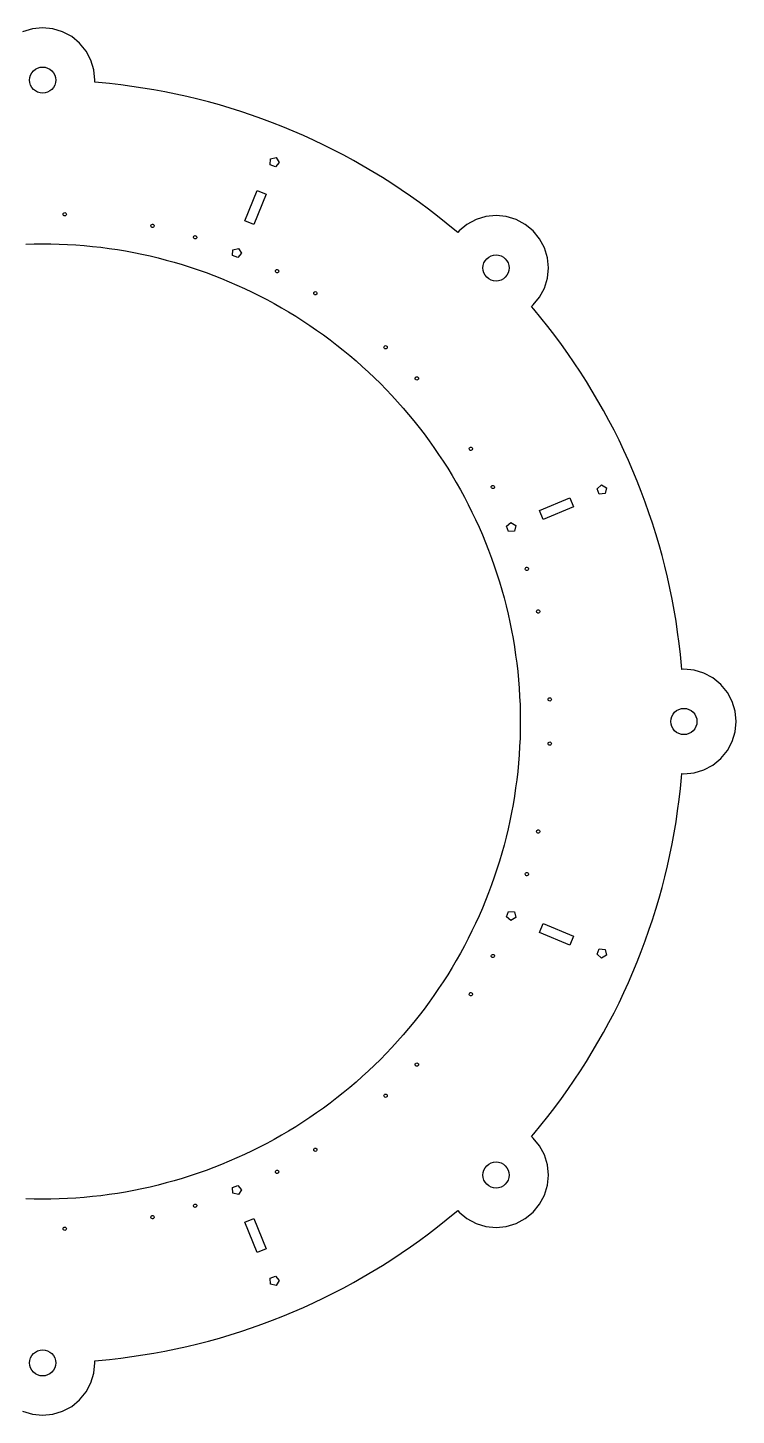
# Model space of a CAD drawing. Header units: metres. Extents: x -212 to 212, y -212 to 212.
# Drawn here: x -4.5 to 212, y -212 to 212 of the extents above; entities that cross this region are included whole.
import ezdxf

# ---------------------------------------------------------------- set-up
doc = ezdxf.new("R2010")
doc.units = ezdxf.units.M

msp = doc.modelspace()

# ---------------------------------------------------------------- linework, layer by layer
for p, q in [((0, 212), (-3.12144, 211.693)), ((3.12144, 211.693), (0, 212)), ((-3.12144, 211.693), (-6.12292, 210.782)), ((6.12292, 210.782), (3.12144, 211.693)), ((8.88911, 209.304), (6.12292, 210.782)), ((11.3137, 207.314), (8.88911, 209.304)), ((13.3035, 204.889), (11.3137, 207.314)), ((14.7821, 202.123), (13.3035, 204.889)), ((-2.82841, 198.828), (-2.22227, 199.326)), ((-2.22227, 199.326), (-1.53073, 199.696)), ((-1.53073, 199.696), (-0.78035, 199.923)), ((-0.78035, 199.923), (0, 200)), ((0, 200), (0.78035, 199.923)), ((0.78035, 199.923), (1.53073, 199.696)), ((1.53073, 199.696), (2.22227, 199.326)), ((2.22227, 199.326), (2.82841, 198.828)), ((15.6926, 199.121), (14.7821, 202.123)), ((-4, 196), (-3.92313, 196.78)), ((-3.92313, 195.22), (-4, 196)), ((-3.92313, 196.78), (-3.69551, 197.531)), ((-3.69551, 194.469), (-3.92313, 195.22)), ((-3.69551, 197.531), (-3.32587, 198.222)), ((-3.32587, 198.222), (-2.82841, 198.828)), ((2.82841, 198.828), (3.32587, 198.222)), ((3.32587, 198.222), (3.69551, 197.531)), ((3.69551, 197.531), (3.92313, 196.78)), ((3.92313, 195.22), (3.69551, 194.469)), ((3.92313, 196.78), (4, 196)), ((4, 196), (3.92313, 195.22)), ((16, 196), (15.6926, 199.121)), ((15.9354, 195.344), (16, 196)), ((17.0825, 195.254), (15.9354, 195.344)), ((20.4876, 194.926), (17.0825, 195.254)), ((-3.32587, 193.778), (-3.69551, 194.469)), ((-2.82841, 193.172), (-3.32587, 193.778)), ((-2.22227, 192.674), (-2.82841, 193.172)), ((-1.53073, 192.304), (-2.22227, 192.674)), ((-0.78035, 192.077), (-1.53073, 192.304)), ((0, 192), (-0.78035, 192.077)), ((0.78035, 192.077), (0, 192)), ((1.53073, 192.304), (0.78035, 192.077)), ((2.22227, 192.674), (1.53073, 192.304)), ((2.82841, 193.172), (2.22227, 192.674)), ((3.32587, 193.778), (2.82841, 193.172)), ((3.69551, 194.469), (3.32587, 193.778)), ((23.8864, 194.539), (20.4876, 194.926)), ((27.2779, 194.093), (23.8864, 194.539)), ((30.6611, 193.587), (27.2779, 194.093)), ((34.035, 193.022), (30.6611, 193.587)), ((37.3986, 192.399), (34.035, 193.022)), ((40.7507, 191.717), (37.3986, 192.399)), ((44.0904, 190.977), (40.7507, 191.717)), ((47.4167, 190.178), (44.0904, 190.977)), ((50.7285, 189.321), (47.4167, 190.178)), ((54.0249, 188.407), (50.7285, 189.321)), ((57.3048, 187.436), (54.0249, 188.407)), ((60.5673, 186.407), (57.3048, 187.436)), ((63.8114, 185.322), (60.5673, 186.407)), ((67.0359, 184.18), (63.8114, 185.322)), ((70.2401, 182.982), (67.0359, 184.18)), ((73.4229, 181.728), (70.2401, 182.982)), ((76.5833, 180.419), (73.4229, 181.728)), ((79.7204, 179.055), (76.5833, 180.419)), ((82.8332, 177.636), (79.7204, 179.055)), ((85.9207, 176.164), (82.8332, 177.636)), ((88.9821, 174.637), (85.9207, 176.164)), ((92.0164, 173.058), (88.9821, 174.637)), ((69.5175, 170.134), (69.6558, 171.892)), ((71.1466, 169.459), (69.5175, 170.134)), ((69.6558, 171.892), (71.3705, 172.304)), ((72.2918, 170.8), (71.1466, 169.459)), ((71.3705, 172.304), (72.2918, 170.8)), ((95.0227, 171.425), (92.0164, 173.058)), ((98, 169.741), (95.0227, 171.425)), ((100.947, 168.005), (98, 169.741)), ((103.864, 166.217), (100.947, 168.005)), ((106.749, 164.379), (103.864, 166.217)), ((61.7569, 153.014), (65.5838, 162.253)), ((65.5838, 162.253), (68.3554, 161.105)), ((109.602, 162.491), (106.749, 164.379)), ((112.421, 160.554), (109.602, 162.491)), ((68.3554, 161.105), (64.5286, 151.866)), ((115.206, 158.567), (112.421, 160.554)), ((117.956, 156.533), (115.206, 158.567)), ((6.25, 155), (6.28806, 155.191)), ((6.28806, 154.809), (6.25, 155)), ((6.28806, 155.191), (6.39644, 155.354)), ((6.39644, 154.646), (6.28806, 154.809)), ((6.39644, 155.354), (6.55865, 155.462)), ((6.55865, 154.538), (6.39644, 154.646)), ((6.55865, 155.462), (6.75, 155.5)), ((6.75, 154.5), (6.55865, 154.538)), ((6.75, 155.5), (6.94133, 155.462)), ((6.94133, 154.538), (6.75, 154.5)), ((6.94133, 155.462), (7.10355, 155.354)), ((7.10355, 154.646), (6.94133, 154.538)), ((7.10355, 155.354), (7.21193, 155.191)), ((7.21193, 154.809), (7.10355, 154.646)), ((7.21193, 155.191), (7.25, 155)), ((7.25, 155), (7.21193, 154.809)), ((64.5286, 151.866), (61.7569, 153.014)), ((120.67, 154.45), (117.956, 156.533)), ((123.347, 152.321), (120.67, 154.45)), ((132.47, 153.375), (129.704, 151.896)), ((135.471, 154.285), (132.47, 153.375)), ((138.593, 154.593), (135.471, 154.285)), ((141.714, 154.285), (138.593, 154.593)), ((144.716, 153.375), (141.714, 154.285)), ((147.482, 151.896), (144.716, 153.375)), ((33.1012, 151.4), (33.114, 151.595)), ((33.1639, 151.216), (33.1012, 151.4)), ((33.114, 151.595), (33.2003, 151.77)), ((33.2926, 151.069), (33.1639, 151.216)), ((33.2003, 151.77), (33.347, 151.899)), ((33.4675, 150.983), (33.2926, 151.069)), ((33.347, 151.899), (33.5317, 151.961)), ((33.6622, 150.97), (33.4675, 150.983)), ((33.5317, 151.961), (33.7263, 151.948)), ((33.847, 151.033), (33.6622, 150.97)), ((33.7263, 151.948), (33.9013, 151.862)), ((33.9936, 151.161), (33.847, 151.033)), ((33.9013, 151.862), (34.03, 151.716)), ((34.0799, 151.336), (33.9936, 151.161)), ((34.03, 151.716), (34.0927, 151.531)), ((34.0927, 151.531), (34.0799, 151.336)), ((46.2403, 148.276), (46.3869, 148.404)), ((46.3869, 148.404), (46.5717, 148.467)), ((46.5717, 148.467), (46.7664, 148.454)), ((46.7664, 148.454), (46.9413, 148.368)), ((125.986, 150.145), (123.347, 152.321)), ((126.861, 149.397), (125.986, 150.145)), ((127.279, 149.907), (126.861, 149.397)), ((129.704, 151.896), (127.279, 149.907)), ((149.907, 149.907), (147.482, 151.896)), ((151.896, 147.482), (149.907, 149.907)), ((-5.09532, 145.911), (-2.54805, 145.978)), ((-2.54805, 145.978), (0, 146)), ((0, 146), (2.54805, 145.978)), ((2.54805, 145.978), (5.09532, 145.911)), ((5.09532, 145.911), (7.64104, 145.8)), ((7.64104, 145.8), (10.1844, 145.644)), ((10.1844, 145.644), (12.7247, 145.444)), ((12.7247, 145.444), (15.2612, 145.2)), ((15.2612, 145.2), (17.7929, 144.912)), ((17.7929, 144.912), (20.3193, 144.579)), ((20.3193, 144.579), (22.8394, 144.202)), ((22.8394, 144.202), (25.3526, 143.782)), ((46.1412, 147.906), (46.154, 148.101)), ((46.2039, 147.721), (46.1412, 147.906)), ((46.154, 148.101), (46.2403, 148.276)), ((46.3326, 147.575), (46.2039, 147.721)), ((46.5075, 147.489), (46.3326, 147.575)), ((46.7022, 147.476), (46.5075, 147.489)), ((46.8869, 147.538), (46.7022, 147.476)), ((47.0336, 147.667), (46.8869, 147.538)), ((46.9413, 148.368), (47.0699, 148.221)), ((47.1199, 147.842), (47.0336, 147.667)), ((47.0699, 148.221), (47.1327, 148.037)), ((47.1327, 148.037), (47.1199, 147.842)), ((58.037, 142.418), (58.1753, 144.175)), ((58.1753, 144.175), (59.8899, 144.587)), ((59.8899, 144.587), (60.8113, 143.084)), ((153.375, 144.716), (151.896, 147.482)), ((154.285, 141.714), (153.375, 144.716)), ((25.3526, 143.782), (27.8581, 143.318)), ((27.8581, 143.318), (30.3551, 142.81)), ((30.3551, 142.81), (32.8428, 142.258)), ((32.8428, 142.258), (35.3206, 141.663)), ((35.3206, 141.663), (37.7876, 141.025)), ((37.7876, 141.025), (40.243, 140.344)), ((40.243, 140.344), (42.6863, 139.62)), ((59.6661, 141.743), (58.037, 142.418)), ((60.8113, 143.084), (59.6661, 141.743)), ((134.67, 139.373), (134.897, 140.124)), ((134.897, 140.124), (135.267, 140.815)), ((135.267, 140.815), (135.764, 141.421)), ((135.764, 141.421), (136.371, 141.919)), ((136.371, 141.919), (137.062, 142.288)), ((137.062, 142.288), (137.813, 142.516)), ((137.813, 142.516), (138.593, 142.593)), ((138.593, 142.593), (139.373, 142.516)), ((139.373, 142.516), (140.124, 142.288)), ((140.124, 142.288), (140.815, 141.919)), ((140.815, 141.919), (141.421, 141.421)), ((141.421, 141.421), (141.919, 140.815)), ((141.919, 140.815), (142.288, 140.124)), ((142.288, 140.124), (142.516, 139.373)), ((154.593, 138.593), (154.285, 141.714)), ((42.6863, 139.62), (45.1165, 138.854)), ((45.1165, 138.854), (47.5329, 138.046)), ((47.5329, 138.046), (49.9349, 137.195)), ((49.9349, 137.195), (52.3217, 136.303)), ((52.3217, 136.303), (54.6926, 135.369)), ((71.1586, 137.674), (71.2213, 137.859)), ((71.1714, 137.48), (71.1586, 137.674)), ((71.2577, 137.305), (71.1714, 137.48)), ((71.2213, 137.859), (71.3499, 138.006)), ((71.4043, 137.176), (71.2577, 137.305)), ((71.3499, 138.006), (71.5249, 138.092)), ((71.5891, 137.113), (71.4043, 137.176)), ((71.5249, 138.092), (71.7196, 138.105)), ((71.7837, 137.126), (71.5891, 137.113)), ((71.7196, 138.105), (71.9043, 138.042)), ((71.9587, 137.212), (71.7837, 137.126)), ((71.9043, 138.042), (72.051, 137.913)), ((72.0873, 137.359), (71.9587, 137.212)), ((72.051, 137.913), (72.1373, 137.738)), ((72.15, 137.544), (72.0873, 137.359)), ((72.1373, 137.738), (72.15, 137.544)), ((134.593, 138.593), (134.67, 139.373)), ((134.67, 137.813), (134.593, 138.593)), ((134.897, 137.062), (134.67, 137.813)), ((135.267, 136.371), (134.897, 137.062)), ((135.764, 135.764), (135.267, 136.371)), ((136.371, 135.267), (135.764, 135.764)), ((141.421, 135.764), (140.815, 135.267)), ((141.919, 136.371), (141.421, 135.764)), ((142.288, 137.062), (141.919, 136.371)), ((142.516, 137.813), (142.288, 137.062)), ((142.516, 139.373), (142.593, 138.593)), ((142.593, 138.593), (142.516, 137.813)), ((154.285, 135.471), (154.593, 138.593)), ((54.6926, 135.369), (57.0467, 134.394)), ((57.0467, 134.394), (59.3835, 133.378)), ((59.3835, 133.378), (61.7023, 132.321)), ((61.7023, 132.321), (64.0022, 131.224)), ((137.062, 134.897), (136.371, 135.267)), ((137.813, 134.67), (137.062, 134.897)), ((138.593, 134.593), (137.813, 134.67)), ((139.373, 134.67), (138.593, 134.593)), ((140.124, 134.897), (139.373, 134.67)), ((140.815, 135.267), (140.124, 134.897)), ((151.896, 129.704), (153.375, 132.47)), ((153.375, 132.47), (154.285, 135.471)), ((64.0022, 131.224), (66.2826, 130.087)), ((66.2826, 130.087), (68.5428, 128.91)), ((68.5428, 128.91), (70.7822, 127.694)), ((70.7822, 127.694), (73, 126.44)), ((82.8499, 130.924), (82.9127, 131.109)), ((82.8627, 130.73), (82.8499, 130.924)), ((82.949, 130.555), (82.8627, 130.73)), ((82.9127, 131.109), (83.0413, 131.256)), ((83.0957, 130.426), (82.949, 130.555)), ((83.0413, 131.256), (83.2162, 131.342)), ((83.2804, 130.363), (83.0957, 130.426)), ((83.2162, 131.342), (83.4109, 131.355)), ((83.4751, 130.376), (83.2804, 130.363)), ((83.4109, 131.355), (83.5957, 131.292)), ((83.65, 130.462), (83.4751, 130.376)), ((83.5957, 131.292), (83.7423, 131.163)), ((83.7787, 130.609), (83.65, 130.462)), ((83.7423, 131.163), (83.8286, 130.988)), ((83.8414, 130.794), (83.7787, 130.609)), ((83.8286, 130.988), (83.8414, 130.794)), ((149.397, 126.861), (149.907, 127.279)), ((149.907, 127.279), (151.896, 129.704)), ((73, 126.44), (75.1956, 125.146)), ((75.1956, 125.146), (77.3682, 123.815)), ((77.3682, 123.815), (79.5173, 122.446)), ((150.145, 125.986), (149.397, 126.861)), ((152.321, 123.347), (150.145, 125.986)), ((154.45, 120.67), (152.321, 123.347)), ((79.5173, 122.446), (81.6422, 121.039)), ((81.6422, 121.039), (83.7422, 119.596)), ((83.7422, 119.596), (85.8166, 118.116)), ((156.533, 117.956), (154.45, 120.67)), ((85.8166, 118.116), (87.865, 116.601)), ((87.865, 116.601), (89.8866, 115.05)), ((89.8866, 115.05), (91.8808, 113.463)), ((104.329, 114.375), (104.367, 114.566)), ((104.367, 114.566), (104.475, 114.728)), ((104.475, 114.728), (104.637, 114.836)), ((104.637, 114.836), (104.829, 114.874)), ((104.829, 114.874), (105.02, 114.836)), ((105.02, 114.836), (105.182, 114.728)), ((105.182, 114.728), (105.291, 114.566)), ((105.291, 114.566), (105.329, 114.374)), ((158.567, 115.206), (156.533, 117.956)), ((160.554, 112.421), (158.567, 115.206)), ((91.8808, 113.463), (93.847, 111.842)), ((93.847, 111.842), (95.7846, 110.188)), ((104.367, 114.183), (104.329, 114.375)), ((104.475, 114.021), (104.367, 114.183)), ((104.637, 113.913), (104.475, 114.021)), ((104.829, 113.875), (104.637, 113.913)), ((105.02, 113.913), (104.829, 113.875)), ((105.182, 114.021), (105.02, 113.913)), ((105.291, 114.183), (105.182, 114.021)), ((105.329, 114.374), (105.291, 114.183)), ((162.491, 109.602), (160.554, 112.421)), ((95.7846, 110.188), (97.6931, 108.499)), ((97.6931, 108.499), (99.5717, 106.778)), ((99.5717, 106.778), (101.42, 105.024)), ((164.379, 106.749), (162.491, 109.602)), ((166.217, 103.864), (164.379, 106.749)), ((101.42, 105.024), (103.238, 103.238)), ((103.238, 103.238), (105.024, 101.42)), ((113.875, 104.829), (113.913, 105.02)), ((113.913, 104.637), (113.875, 104.829)), ((113.913, 105.02), (114.021, 105.182)), ((114.021, 104.475), (113.913, 104.637)), ((114.021, 105.182), (114.183, 105.291)), ((114.183, 104.367), (114.021, 104.475)), ((114.183, 105.291), (114.374, 105.329)), ((114.375, 104.329), (114.183, 104.367)), ((114.374, 105.329), (114.566, 105.291)), ((114.566, 104.367), (114.375, 104.329)), ((114.566, 105.291), (114.728, 105.182)), ((114.728, 104.475), (114.566, 104.367)), ((114.728, 105.182), (114.836, 105.02)), ((114.836, 104.637), (114.728, 104.475)), ((114.836, 105.02), (114.874, 104.829)), ((114.874, 104.829), (114.836, 104.637)), ((168.005, 100.947), (166.217, 103.864)), ((105.024, 101.42), (106.778, 99.5717)), ((106.778, 99.5717), (108.499, 97.6931)), ((108.499, 97.6931), (110.188, 95.7846)), ((169.741, 98), (168.005, 100.947)), ((171.425, 95.0227), (169.741, 98)), ((110.188, 95.7846), (111.842, 93.847)), ((111.842, 93.847), (113.463, 91.8808)), ((173.058, 92.0164), (171.425, 95.0227)), ((113.463, 91.8808), (115.05, 89.8866)), ((115.05, 89.8866), (116.601, 87.865)), ((174.637, 88.9821), (173.058, 92.0164)), ((116.601, 87.865), (118.116, 85.8166)), ((118.116, 85.8166), (119.596, 83.7422)), ((176.164, 85.9207), (174.637, 88.9821)), ((177.636, 82.8332), (176.164, 85.9207)), ((119.596, 83.7422), (121.039, 81.6422)), ((121.039, 81.6422), (122.446, 79.5173)), ((130.363, 83.2804), (130.376, 83.4751)), ((130.426, 83.0957), (130.363, 83.2804)), ((130.376, 83.4751), (130.462, 83.65)), ((130.555, 82.949), (130.426, 83.0957)), ((130.462, 83.65), (130.609, 83.7787)), ((130.73, 82.8627), (130.555, 82.949)), ((130.609, 83.7787), (130.794, 83.8414)), ((130.924, 82.8499), (130.73, 82.8627)), ((130.794, 83.8414), (130.988, 83.8286)), ((131.109, 82.9127), (130.924, 82.8499)), ((130.988, 83.8286), (131.163, 83.7423)), ((131.256, 83.0413), (131.109, 82.9127)), ((131.163, 83.7423), (131.292, 83.5957)), ((131.342, 83.2162), (131.256, 83.0413)), ((131.292, 83.5957), (131.355, 83.4109)), ((131.355, 83.4109), (131.342, 83.2162)), ((179.055, 79.7204), (177.636, 82.8332)), ((122.446, 79.5173), (123.815, 77.3682)), ((123.815, 77.3682), (125.146, 75.1956)), ((180.419, 76.5833), (179.055, 79.7204)), ((181.728, 73.4229), (180.419, 76.5833)), ((125.146, 75.1956), (126.44, 73)), ((126.44, 73), (127.694, 70.7822)), ((137.212, 71.9587), (137.359, 72.0873)), ((137.359, 72.0873), (137.544, 72.15)), ((137.544, 72.15), (137.738, 72.1373)), ((137.738, 72.1373), (137.913, 72.051)), ((169.459, 71.1466), (170.8, 72.2918)), ((170.8, 72.2918), (172.304, 71.3705)), ((182.982, 70.2401), (181.728, 73.4229)), ((127.694, 70.7822), (128.91, 68.5428)), ((128.91, 68.5428), (130.087, 66.2826)), ((137.113, 71.5891), (137.126, 71.7837)), ((137.176, 71.4043), (137.113, 71.5891)), ((137.126, 71.7837), (137.212, 71.9587)), ((137.305, 71.2577), (137.176, 71.4043)), ((137.48, 71.1714), (137.305, 71.2577)), ((137.674, 71.1586), (137.48, 71.1714)), ((137.859, 71.2213), (137.674, 71.1586)), ((138.006, 71.3499), (137.859, 71.2213)), ((137.913, 72.051), (138.042, 71.9043)), ((138.092, 71.5249), (138.006, 71.3499)), ((138.042, 71.9043), (138.105, 71.7196)), ((138.105, 71.7196), (138.092, 71.5249)), ((151.866, 64.5286), (161.105, 68.3554)), ((161.105, 68.3554), (162.253, 65.5838)), ((170.134, 69.5175), (169.459, 71.1466)), ((171.892, 69.6558), (170.134, 69.5175)), ((172.304, 71.3705), (171.892, 69.6558)), ((184.18, 67.0359), (182.982, 70.2401)), ((130.087, 66.2826), (131.224, 64.0022)), ((131.224, 64.0022), (132.321, 61.7023)), ((153.014, 61.7569), (151.866, 64.5286)), ((162.253, 65.5838), (153.014, 61.7569)), ((185.322, 63.8114), (184.18, 67.0359)), ((186.407, 60.5673), (185.322, 63.8114)), ((132.321, 61.7023), (133.378, 59.3835)), ((133.378, 59.3835), (134.394, 57.0467)), ((141.743, 59.6661), (143.084, 60.8113)), ((142.418, 58.037), (141.743, 59.6661)), ((143.084, 60.8113), (144.587, 59.89)), ((144.587, 59.89), (144.175, 58.1753)), ((187.436, 57.3048), (186.407, 60.5673)), ((134.394, 57.0467), (135.369, 54.6926)), ((144.175, 58.1753), (142.418, 58.037)), ((188.407, 54.0249), (187.436, 57.3048)), ((135.369, 54.6926), (136.303, 52.3217)), ((136.303, 52.3217), (137.195, 49.9349)), ((189.321, 50.7285), (188.407, 54.0249)), ((137.195, 49.9349), (138.046, 47.5329)), ((138.046, 47.5329), (138.854, 45.1165)), ((147.476, 46.7022), (147.538, 46.8869)), ((147.489, 46.5075), (147.476, 46.7022)), ((147.538, 46.8869), (147.667, 47.0336)), ((147.667, 47.0336), (147.842, 47.1199)), ((147.842, 47.1199), (148.037, 47.1327)), ((148.037, 47.1327), (148.221, 47.0699)), ((148.221, 47.0699), (148.368, 46.9413)), ((148.368, 46.9413), (148.454, 46.7664)), ((148.454, 46.7664), (148.467, 46.5717)), ((190.178, 47.4167), (189.321, 50.7285)), ((190.977, 44.0904), (190.178, 47.4167)), ((138.854, 45.1165), (139.62, 42.6863)), ((139.62, 42.6863), (140.344, 40.243)), ((147.575, 46.3326), (147.489, 46.5075)), ((147.721, 46.2039), (147.575, 46.3326)), ((147.906, 46.1412), (147.721, 46.2039)), ((148.101, 46.154), (147.906, 46.1412)), ((148.276, 46.2403), (148.101, 46.154)), ((148.404, 46.3869), (148.276, 46.2403)), ((148.467, 46.5717), (148.404, 46.3869)), ((191.717, 40.7507), (190.977, 44.0904)), ((140.344, 40.243), (141.025, 37.7876)), ((192.399, 37.3986), (191.717, 40.7507)), ((141.025, 37.7876), (141.663, 35.3206)), ((141.663, 35.3206), (142.258, 32.8428)), ((151.033, 33.847), (151.161, 33.9936)), ((151.161, 33.9936), (151.336, 34.0799)), ((151.336, 34.0799), (151.531, 34.0927)), ((151.531, 34.0927), (151.716, 34.03)), ((151.716, 34.03), (151.862, 33.9013)), ((193.022, 34.035), (192.399, 37.3986)), ((193.587, 30.6611), (193.022, 34.035)), ((142.258, 32.8428), (142.81, 30.3551)), ((142.81, 30.3551), (143.318, 27.8581)), ((150.97, 33.6622), (151.033, 33.847)), ((150.983, 33.4675), (150.97, 33.6622)), ((151.069, 33.2926), (150.983, 33.4675)), ((151.216, 33.1639), (151.069, 33.2926)), ((151.4, 33.1012), (151.216, 33.1639)), ((151.595, 33.114), (151.4, 33.1012)), ((151.77, 33.2003), (151.595, 33.114)), ((151.899, 33.347), (151.77, 33.2003)), ((151.862, 33.9013), (151.948, 33.7263)), ((151.961, 33.5317), (151.899, 33.347)), ((151.948, 33.7263), (151.961, 33.5317)), ((194.093, 27.2779), (193.587, 30.6611)), ((143.318, 27.8581), (143.782, 25.3526)), ((194.539, 23.8864), (194.093, 27.2779)), ((143.782, 25.3526), (144.202, 22.8394)), ((144.202, 22.8394), (144.579, 20.3193)), ((194.926, 20.4876), (194.539, 23.8864)), ((144.579, 20.3193), (144.912, 17.7929)), ((144.912, 17.7929), (145.2, 15.2612)), ((195.254, 17.0825), (194.926, 20.4876)), ((195.344, 15.9354), (195.254, 17.0825)), ((145.2, 15.2612), (145.444, 12.7247)), ((145.444, 12.7247), (145.644, 10.1844)), ((196, 16), (195.344, 15.9354)), ((199.121, 15.6926), (196, 16)), ((202.123, 14.7821), (199.121, 15.6926)), ((204.889, 13.3035), (202.123, 14.7821)), ((207.314, 11.3137), (204.889, 13.3035)), ((145.644, 10.1844), (145.8, 7.64104)), ((209.304, 8.88911), (207.314, 11.3137)), ((210.782, 6.12292), (209.304, 8.88911)), ((145.8, 7.64104), (145.911, 5.09532)), ((145.911, 5.09532), (145.978, 2.54805)), ((154.5, 6.75), (154.538, 6.94133)), ((154.538, 6.55865), (154.5, 6.75)), ((154.538, 6.94133), (154.646, 7.10355)), ((154.646, 6.39644), (154.538, 6.55865)), ((154.646, 7.10355), (154.809, 7.21193)), ((154.809, 6.28806), (154.646, 6.39644)), ((154.809, 7.21193), (155, 7.25)), ((155, 6.25), (154.809, 6.28806)), ((155, 7.25), (155.191, 7.21193)), ((155.191, 6.28806), (155, 6.25)), ((155.191, 7.21193), (155.354, 7.10355)), ((155.354, 6.39644), (155.191, 6.28806)), ((155.354, 7.10355), (155.462, 6.94133)), ((155.462, 6.55865), (155.354, 6.39644)), ((155.462, 6.94133), (155.5, 6.75)), ((155.5, 6.75), (155.462, 6.55865)), ((211.693, 3.12144), (210.782, 6.12292)), ((145.978, 2.54805), (146, 0)), ((146, 0), (145.978, -2.54805)), ((192, 0), (192.077, 0.78035)), ((192.077, -0.78035), (192, 0)), ((192.077, 0.78035), (192.304, 1.53073)), ((192.304, 1.53073), (192.674, 2.22227)), ((192.674, 2.22227), (193.172, 2.82841)), ((193.172, 2.82841), (193.778, 3.32587)), ((193.778, 3.32587), (194.469, 3.69551)), ((194.469, 3.69551), (195.22, 3.92313)), ((195.22, 3.92313), (196, 4)), ((196, 4), (196.78, 3.92313)), ((196.78, 3.92313), (197.531, 3.69551)), ((197.531, 3.69551), (198.222, 3.32587)), ((198.222, 3.32587), (198.828, 2.82841)), ((198.828, 2.82841), (199.326, 2.22227)), ((199.326, 2.22227), (199.696, 1.53073)), ((199.696, 1.53073), (199.923, 0.78035)), ((199.923, 0.78035), (200, 0)), ((200, 0), (199.923, -0.78035)), ((212, 0), (211.693, 3.12144)), ((211.693, -3.12144), (212, 0)), ((145.978, -2.54805), (145.911, -5.09532)), ((192.304, -1.53073), (192.077, -0.78035)), ((192.674, -2.22227), (192.304, -1.53073)), ((193.172, -2.82841), (192.674, -2.22227)), ((193.778, -3.32587), (193.172, -2.82841)), ((194.469, -3.69551), (193.778, -3.32587)), ((195.22, -3.92313), (194.469, -3.69551)), ((196, -4), (195.22, -3.92313)), ((196.78, -3.92313), (196, -4)), ((197.531, -3.69551), (196.78, -3.92313)), ((198.222, -3.32587), (197.531, -3.69551)), ((198.828, -2.82841), (198.222, -3.32587)), ((199.326, -2.22227), (198.828, -2.82841)), ((199.696, -1.53073), (199.326, -2.22227)), ((199.923, -0.78035), (199.696, -1.53073)), ((210.782, -6.12292), (211.693, -3.12144)), ((145.8, -7.64104), (145.644, -10.1844)), ((145.911, -5.09532), (145.8, -7.64104)), ((154.5, -6.75), (154.538, -6.55865)), ((154.538, -6.94133), (154.5, -6.75)), ((154.538, -6.55865), (154.646, -6.39644)), ((154.646, -7.10355), (154.538, -6.94133)), ((154.646, -6.39644), (154.809, -6.28806)), ((154.809, -7.21193), (154.646, -7.10355)), ((154.809, -6.28806), (155, -6.25)), ((155, -7.25), (154.809, -7.21193)), ((155, -6.25), (155.191, -6.28806)), ((155.191, -7.21193), (155, -7.25)), ((155.191, -6.28806), (155.354, -6.39644)), ((155.354, -7.10355), (155.191, -7.21193)), ((155.354, -6.39644), (155.462, -6.55865)), ((155.462, -6.94133), (155.354, -7.10355)), ((155.462, -6.55865), (155.5, -6.75)), ((155.5, -6.75), (155.462, -6.94133)), ((209.304, -8.88911), (210.782, -6.12292)), ((145.644, -10.1844), (145.444, -12.7247)), ((204.889, -13.3035), (207.314, -11.3137)), ((207.314, -11.3137), (209.304, -8.88911)), ((145.2, -15.2612), (144.912, -17.7929)), ((145.444, -12.7247), (145.2, -15.2612)), ((195.254, -17.0825), (195.344, -15.9354)), ((195.344, -15.9354), (196, -16)), ((196, -16), (199.121, -15.6926)), ((199.121, -15.6926), (202.123, -14.7821)), ((202.123, -14.7821), (204.889, -13.3035)), ((144.579, -20.3193), (144.202, -22.8394)), ((144.912, -17.7929), (144.579, -20.3193)), ((194.539, -23.8864), (194.926, -20.4876)), ((194.926, -20.4876), (195.254, -17.0825)), ((143.782, -25.3526), (143.318, -27.8581)), ((144.202, -22.8394), (143.782, -25.3526)), ((194.093, -27.2779), (194.539, -23.8864)), ((143.318, -27.8581), (142.81, -30.3551)), ((193.587, -30.6611), (194.093, -27.2779)), ((142.258, -32.8428), (141.663, -35.3206)), ((142.81, -30.3551), (142.258, -32.8428)), ((150.97, -33.6622), (150.983, -33.4675)), ((151.033, -33.847), (150.97, -33.6622)), ((150.983, -33.4675), (151.069, -33.2926)), ((151.161, -33.9936), (151.033, -33.847)), ((151.069, -33.2926), (151.216, -33.1639)), ((151.216, -33.1639), (151.4, -33.1012)), ((151.4, -33.1012), (151.595, -33.114)), ((151.595, -33.114), (151.77, -33.2003)), ((151.862, -33.9013), (151.716, -34.03)), ((151.77, -33.2003), (151.899, -33.347)), ((151.948, -33.7263), (151.862, -33.9013)), ((151.899, -33.347), (151.961, -33.5317)), ((151.961, -33.5317), (151.948, -33.7263)), ((193.022, -34.035), (193.587, -30.6611)), ((141.025, -37.7876), (140.344, -40.243)), ((141.663, -35.3206), (141.025, -37.7876)), ((151.336, -34.0799), (151.161, -33.9936)), ((151.531, -34.0927), (151.336, -34.0799)), ((151.716, -34.03), (151.531, -34.0927)), ((191.717, -40.7507), (192.399, -37.3986)), ((192.399, -37.3986), (193.022, -34.035)), ((140.344, -40.243), (139.62, -42.6863)), ((190.977, -44.0904), (191.717, -40.7507)), ((138.854, -45.1165), (138.046, -47.5329)), ((139.62, -42.6863), (138.854, -45.1165)), ((147.476, -46.7022), (147.489, -46.5075)), ((147.489, -46.5075), (147.575, -46.3326)), ((147.575, -46.3326), (147.721, -46.2039)), ((147.721, -46.2039), (147.906, -46.1412)), ((147.906, -46.1412), (148.101, -46.154)), ((148.101, -46.154), (148.276, -46.2403)), ((148.276, -46.2403), (148.404, -46.3869)), ((148.404, -46.3869), (148.467, -46.5717)), ((148.467, -46.5717), (148.454, -46.7664)), ((190.178, -47.4167), (190.977, -44.0904)), ((137.195, -49.9349), (136.303, -52.3217)), ((138.046, -47.5329), (137.195, -49.9349)), ((147.538, -46.8869), (147.476, -46.7022)), ((147.667, -47.0336), (147.538, -46.8869)), ((147.842, -47.1199), (147.667, -47.0336)), ((148.037, -47.1327), (147.842, -47.1199)), ((148.221, -47.0699), (148.037, -47.1327)), ((148.368, -46.9413), (148.221, -47.0699)), ((148.454, -46.7664), (148.368, -46.9413)), ((188.407, -54.0249), (189.321, -50.7285)), ((189.321, -50.7285), (190.178, -47.4167)), ((135.369, -54.6926), (134.394, -57.0467)), ((136.303, -52.3217), (135.369, -54.6926)), ((187.436, -57.3048), (188.407, -54.0249)), ((134.394, -57.0467), (133.378, -59.3835)), ((141.743, -59.6661), (142.418, -58.037)), ((142.418, -58.037), (144.175, -58.1753)), ((144.175, -58.1753), (144.587, -59.8899)), ((186.407, -60.5673), (187.436, -57.3048)), ((132.321, -61.7023), (131.224, -64.0022)), ((133.378, -59.3835), (132.321, -61.7023)), ((143.084, -60.8113), (141.743, -59.6661)), ((144.587, -59.8899), (143.084, -60.8113)), ((151.866, -64.5286), (153.014, -61.7569)), ((153.014, -61.7569), (162.253, -65.5838)), ((185.322, -63.8114), (186.407, -60.5673)), ((130.087, -66.2826), (128.91, -68.5428)), ((131.224, -64.0022), (130.087, -66.2826)), ((161.105, -68.3554), (151.866, -64.5286)), ((162.253, -65.5838), (161.105, -68.3554)), ((182.982, -70.2401), (184.18, -67.0359)), ((184.18, -67.0359), (185.322, -63.8114)), ((127.694, -70.7822), (126.44, -73)), ((128.91, -68.5428), (127.694, -70.7822)), ((137.113, -71.5891), (137.176, -71.4043)), ((137.126, -71.7837), (137.113, -71.5891)), ((137.212, -71.9587), (137.126, -71.7837)), ((137.176, -71.4043), (137.305, -71.2577)), ((137.359, -72.0873), (137.212, -71.9587)), ((137.305, -71.2577), (137.48, -71.1714)), ((137.48, -71.1714), (137.674, -71.1586)), ((137.674, -71.1586), (137.859, -71.2213)), ((137.913, -72.051), (137.738, -72.1373)), ((137.859, -71.2213), (138.006, -71.3499)), ((138.042, -71.9043), (137.913, -72.051)), ((138.006, -71.3499), (138.092, -71.5249)), ((138.105, -71.7196), (138.042, -71.9043)), ((138.092, -71.5249), (138.105, -71.7196)), ((169.459, -71.1466), (170.134, -69.5175)), ((170.8, -72.2918), (169.459, -71.1466)), ((170.134, -69.5175), (171.892, -69.6558)), ((172.304, -71.3705), (170.8, -72.2918)), ((171.892, -69.6558), (172.304, -71.3705)), ((181.728, -73.4229), (182.982, -70.2401)), ((125.146, -75.1956), (123.815, -77.3682)), ((126.44, -73), (125.146, -75.1956)), ((137.544, -72.15), (137.359, -72.0873)), ((137.738, -72.1373), (137.544, -72.15)), ((180.419, -76.5833), (181.728, -73.4229)), ((122.446, -79.5173), (121.039, -81.6422)), ((123.815, -77.3682), (122.446, -79.5173)), ((177.636, -82.8332), (179.055, -79.7204)), ((179.055, -79.7204), (180.419, -76.5833)), ((119.596, -83.7422), (118.116, -85.8166)), ((121.039, -81.6422), (119.596, -83.7422)), ((130.363, -83.2804), (130.426, -83.0957)), ((130.376, -83.4751), (130.363, -83.2804)), ((130.462, -83.65), (130.376, -83.4751)), ((130.426, -83.0957), (130.555, -82.949)), ((130.609, -83.7787), (130.462, -83.65)), ((130.555, -82.949), (130.73, -82.8627)), ((130.794, -83.8414), (130.609, -83.7787)), ((130.73, -82.8627), (130.924, -82.8499)), ((130.988, -83.8286), (130.794, -83.8414)), ((130.924, -82.8499), (131.109, -82.9127)), ((131.163, -83.7423), (130.988, -83.8286)), ((131.109, -82.9127), (131.256, -83.0413)), ((131.292, -83.5957), (131.163, -83.7423)), ((131.256, -83.0413), (131.342, -83.2162)), ((131.355, -83.4109), (131.292, -83.5957)), ((131.342, -83.2162), (131.355, -83.4109)), ((176.164, -85.9207), (177.636, -82.8332)), ((116.601, -87.865), (115.05, -89.8866)), ((118.116, -85.8166), (116.601, -87.865)), ((173.058, -92.0164), (174.637, -88.9821)), ((174.637, -88.9821), (176.164, -85.9207)), ((113.463, -91.8808), (111.842, -93.847)), ((115.05, -89.8866), (113.463, -91.8808)), ((171.425, -95.0227), (173.058, -92.0164)), ((110.188, -95.7846), (108.499, -97.6931)), ((111.842, -93.847), (110.188, -95.7846)), ((169.741, -98), (171.425, -95.0227)), ((105.024, -101.42), (103.238, -103.238)), ((106.778, -99.5717), (105.024, -101.42)), ((108.499, -97.6931), (106.778, -99.5717)), ((166.217, -103.864), (168.005, -100.947)), ((168.005, -100.947), (169.741, -98)), ((101.42, -105.024), (99.5717, -106.778)), ((103.238, -103.238), (101.42, -105.024)), ((113.875, -104.829), (113.913, -104.637)), ((113.913, -105.02), (113.875, -104.829)), ((113.913, -104.637), (114.021, -104.475)), ((114.021, -105.182), (113.913, -105.02)), ((114.021, -104.475), (114.183, -104.367)), ((114.183, -105.291), (114.021, -105.182)), ((114.183, -104.367), (114.375, -104.329)), ((114.374, -105.329), (114.183, -105.291)), ((114.566, -105.291), (114.374, -105.329)), ((114.375, -104.329), (114.566, -104.367)), ((114.566, -104.367), (114.728, -104.475)), ((114.728, -105.182), (114.566, -105.291)), ((114.728, -104.475), (114.836, -104.637)), ((114.836, -105.02), (114.728, -105.182)), ((114.836, -104.637), (114.874, -104.829)), ((114.874, -104.829), (114.836, -105.02)), ((164.379, -106.749), (166.217, -103.864)), ((95.7846, -110.188), (93.847, -111.842)), ((97.6931, -108.499), (95.7846, -110.188)), ((99.5717, -106.778), (97.6931, -108.499)), ((160.554, -112.421), (162.491, -109.602)), ((162.491, -109.602), (164.379, -106.749)), ((91.8808, -113.463), (89.8866, -115.05)), ((93.847, -111.842), (91.8808, -113.463)), ((104.329, -114.375), (104.367, -114.183)), ((104.367, -114.566), (104.329, -114.375)), ((104.367, -114.183), (104.475, -114.021)), ((104.475, -114.021), (104.637, -113.913)), ((104.637, -113.913), (104.829, -113.875)), ((104.829, -113.875), (105.02, -113.913)), ((105.02, -113.913), (105.182, -114.021)), ((105.182, -114.021), (105.291, -114.183)), ((105.291, -114.183), (105.329, -114.374)), ((105.329, -114.374), (105.291, -114.566)), ((158.567, -115.206), (160.554, -112.421)), ((85.8166, -118.116), (83.7422, -119.596)), ((87.865, -116.601), (85.8166, -118.116)), ((89.8866, -115.05), (87.865, -116.601)), ((104.475, -114.728), (104.367, -114.566)), ((104.637, -114.836), (104.475, -114.728)), ((104.829, -114.874), (104.637, -114.836)), ((105.02, -114.836), (104.829, -114.874)), ((105.182, -114.728), (105.02, -114.836)), ((105.291, -114.566), (105.182, -114.728)), ((154.45, -120.67), (156.533, -117.956)), ((156.533, -117.956), (158.567, -115.206)), ((79.5173, -122.446), (77.3682, -123.815)), ((81.6422, -121.039), (79.5173, -122.446)), ((83.7422, -119.596), (81.6422, -121.039)), ((152.321, -123.347), (154.45, -120.67)), ((73, -126.44), (70.7822, -127.694)), ((75.1956, -125.146), (73, -126.44)), ((77.3682, -123.815), (75.1956, -125.146)), ((149.397, -126.861), (150.145, -125.986)), ((149.907, -127.279), (149.397, -126.861)), ((150.145, -125.986), (152.321, -123.347)), ((64.0022, -131.224), (61.7023, -132.321)), ((66.2826, -130.087), (64.0022, -131.224)), ((68.5428, -128.91), (66.2826, -130.087)), ((70.7822, -127.694), (68.5428, -128.91)), ((82.8499, -130.924), (82.8627, -130.73)), ((82.9127, -131.109), (82.8499, -130.924)), ((82.8627, -130.73), (82.949, -130.555)), ((83.0413, -131.256), (82.9127, -131.109)), ((82.949, -130.555), (83.0957, -130.426)), ((83.2162, -131.342), (83.0413, -131.256)), ((83.0957, -130.426), (83.2804, -130.363)), ((83.4109, -131.355), (83.2162, -131.342)), ((83.2804, -130.363), (83.4751, -130.376)), ((83.5957, -131.292), (83.4109, -131.355)), ((83.4751, -130.376), (83.65, -130.462)), ((83.7423, -131.163), (83.5957, -131.292)), ((83.65, -130.462), (83.7787, -130.609)), ((83.8286, -130.988), (83.7423, -131.163)), ((83.7787, -130.609), (83.8414, -130.794)), ((83.8414, -130.794), (83.8286, -130.988)), ((151.896, -129.704), (149.907, -127.279)), ((153.375, -132.47), (151.896, -129.704)), ((54.6926, -135.369), (52.3217, -136.303)), ((57.0467, -134.394), (54.6926, -135.369)), ((59.3835, -133.378), (57.0467, -134.394)), ((61.7023, -132.321), (59.3835, -133.378)), ((135.764, -135.764), (136.371, -135.267)), ((136.371, -135.267), (137.062, -134.897)), ((137.062, -134.897), (137.813, -134.67)), ((137.813, -134.67), (138.593, -134.593)), ((138.593, -134.593), (139.373, -134.67)), ((139.373, -134.67), (140.124, -134.897)), ((140.124, -134.897), (140.815, -135.267)), ((140.815, -135.267), (141.421, -135.764)), ((154.285, -135.471), (153.375, -132.47)), ((154.593, -138.593), (154.285, -135.471)), ((42.6863, -139.62), (40.243, -140.344)), ((45.1165, -138.854), (42.6863, -139.62)), ((47.5329, -138.046), (45.1165, -138.854)), ((49.9349, -137.195), (47.5329, -138.046)), ((52.3217, -136.303), (49.9349, -137.195)), ((71.1586, -137.674), (71.1714, -137.48)), ((71.2213, -137.859), (71.1586, -137.674)), ((71.1714, -137.48), (71.2577, -137.305)), ((71.3499, -138.006), (71.2213, -137.859)), ((71.2577, -137.305), (71.4043, -137.176)), ((71.5249, -138.092), (71.3499, -138.006)), ((71.4043, -137.176), (71.5891, -137.113)), ((71.7196, -138.105), (71.5249, -138.092)), ((71.5891, -137.113), (71.7837, -137.126)), ((71.9043, -138.042), (71.7196, -138.105)), ((71.7837, -137.126), (71.9587, -137.212)), ((72.051, -137.913), (71.9043, -138.042)), ((71.9587, -137.212), (72.0873, -137.359)), ((72.1373, -137.738), (72.051, -137.913)), ((72.0873, -137.359), (72.15, -137.544)), ((72.15, -137.544), (72.1373, -137.738)), ((134.593, -138.593), (134.67, -137.813)), ((134.67, -139.373), (134.593, -138.593)), ((134.67, -137.813), (134.897, -137.062)), ((134.897, -140.124), (134.67, -139.373)), ((134.897, -137.062), (135.267, -136.371)), ((135.267, -136.371), (135.764, -135.764)), ((141.421, -135.764), (141.919, -136.371)), ((141.919, -136.371), (142.288, -137.062)), ((142.288, -137.062), (142.516, -137.813)), ((142.516, -139.373), (142.288, -140.124)), ((142.516, -137.813), (142.593, -138.593)), ((142.593, -138.593), (142.516, -139.373)), ((154.285, -141.714), (154.593, -138.593)), ((25.3526, -143.782), (22.8394, -144.202)), ((27.8581, -143.318), (25.3526, -143.782)), ((30.3551, -142.81), (27.8581, -143.318)), ((32.8428, -142.258), (30.3551, -142.81)), ((35.3206, -141.663), (32.8428, -142.258)), ((37.7876, -141.025), (35.3206, -141.663)), ((40.243, -140.344), (37.7876, -141.025)), ((58.037, -142.418), (59.6661, -141.743)), ((58.1753, -144.175), (58.037, -142.418)), ((59.6661, -141.743), (60.8113, -143.084)), ((60.8113, -143.084), (59.89, -144.587)), ((135.267, -140.815), (134.897, -140.124)), ((135.764, -141.421), (135.267, -140.815)), ((136.371, -141.919), (135.764, -141.421)), ((137.062, -142.288), (136.371, -141.919)), ((137.813, -142.516), (137.062, -142.288)), ((138.593, -142.593), (137.813, -142.516)), ((139.373, -142.516), (138.593, -142.593)), ((140.124, -142.288), (139.373, -142.516)), ((140.815, -141.919), (140.124, -142.288)), ((141.421, -141.421), (140.815, -141.919)), ((141.919, -140.815), (141.421, -141.421)), ((142.288, -140.124), (141.919, -140.815)), ((153.375, -144.716), (154.285, -141.714)), ((-2.54805, -145.978), (-5.09532, -145.911)), ((0, -146), (-2.54805, -145.978)), ((2.54805, -145.978), (0, -146)), ((5.09532, -145.911), (2.54805, -145.978)), ((7.64104, -145.8), (5.09532, -145.911)), ((10.1844, -145.644), (7.64104, -145.8)), ((12.7247, -145.444), (10.1844, -145.644)), ((15.2612, -145.2), (12.7247, -145.444)), ((17.7929, -144.912), (15.2612, -145.2)), ((20.3193, -144.579), (17.7929, -144.912)), ((22.8394, -144.202), (20.3193, -144.579)), ((46.1412, -147.906), (46.2039, -147.721)), ((46.154, -148.101), (46.1412, -147.906)), ((46.2403, -148.276), (46.154, -148.101)), ((46.2039, -147.721), (46.3326, -147.575)), ((46.3869, -148.404), (46.2403, -148.276)), ((46.3326, -147.575), (46.5075, -147.489)), ((46.5075, -147.489), (46.7022, -147.476)), ((46.7022, -147.476), (46.8869, -147.538)), ((46.9413, -148.368), (46.7664, -148.454)), ((46.8869, -147.538), (47.0336, -147.667)), ((47.0699, -148.221), (46.9413, -148.368)), ((47.0336, -147.667), (47.1199, -147.842)), ((47.1327, -148.037), (47.0699, -148.221)), ((47.1199, -147.842), (47.1327, -148.037)), ((59.89, -144.587), (58.1753, -144.175)), ((149.907, -149.907), (151.896, -147.482)), ((151.896, -147.482), (153.375, -144.716)), ((33.1012, -151.4), (33.1639, -151.216)), ((33.114, -151.595), (33.1012, -151.4)), ((33.2003, -151.77), (33.114, -151.595)), ((33.1639, -151.216), (33.2926, -151.069)), ((33.347, -151.899), (33.2003, -151.77)), ((33.2926, -151.069), (33.4675, -150.983)), ((33.5317, -151.961), (33.347, -151.899)), ((33.4675, -150.983), (33.6622, -150.97)), ((33.7263, -151.948), (33.5317, -151.961)), ((33.6622, -150.97), (33.847, -151.033)), ((33.9013, -151.862), (33.7263, -151.948)), ((33.847, -151.033), (33.9936, -151.161)), ((34.03, -151.716), (33.9013, -151.862)), ((33.9936, -151.161), (34.0799, -151.336)), ((34.0927, -151.531), (34.03, -151.716)), ((34.0799, -151.336), (34.0927, -151.531)), ((46.5717, -148.467), (46.3869, -148.404)), ((46.7664, -148.454), (46.5717, -148.467)), ((61.7569, -153.014), (64.5286, -151.866)), ((64.5286, -151.866), (68.3554, -161.105)), ((120.67, -154.45), (123.347, -152.321)), ((123.347, -152.321), (125.986, -150.145)), ((125.986, -150.145), (126.861, -149.397)), ((126.861, -149.397), (127.279, -149.907)), ((127.279, -149.907), (129.704, -151.896)), ((129.704, -151.896), (132.47, -153.375)), ((144.716, -153.375), (147.482, -151.896)), ((147.482, -151.896), (149.907, -149.907)), ((6.25, -155), (6.28806, -154.809)), ((6.28806, -155.191), (6.25, -155)), ((6.28806, -154.809), (6.39644, -154.646)), ((6.39644, -155.354), (6.28806, -155.191)), ((6.39644, -154.646), (6.55865, -154.538)), ((6.55865, -155.462), (6.39644, -155.354)), ((6.55865, -154.538), (6.75, -154.5)), ((6.75, -155.5), (6.55865, -155.462)), ((6.75, -154.5), (6.94133, -154.538)), ((6.94133, -155.462), (6.75, -155.5)), ((6.94133, -154.538), (7.10355, -154.646)), ((7.10355, -155.354), (6.94133, -155.462)), ((7.10355, -154.646), (7.21193, -154.809)), ((7.21193, -155.191), (7.10355, -155.354)), ((7.21193, -154.809), (7.25, -155)), ((7.25, -155), (7.21193, -155.191)), ((65.5838, -162.253), (61.7569, -153.014)), ((115.206, -158.567), (117.956, -156.533)), ((117.956, -156.533), (120.67, -154.45)), ((132.47, -153.375), (135.471, -154.285)), ((135.471, -154.285), (138.593, -154.593)), ((138.593, -154.593), (141.714, -154.285)), ((141.714, -154.285), (144.716, -153.375)), ((68.3554, -161.105), (65.5838, -162.253)), ((109.602, -162.491), (112.421, -160.554)), ((112.421, -160.554), (115.206, -158.567)), ((103.864, -166.217), (106.749, -164.379)), ((106.749, -164.379), (109.602, -162.491)), ((69.5175, -170.134), (71.1466, -169.459)), ((71.1466, -169.459), (72.2918, -170.8)), ((98, -169.741), (100.947, -168.005)), ((100.947, -168.005), (103.864, -166.217)), ((69.6558, -171.892), (69.5175, -170.134)), ((71.3705, -172.304), (69.6558, -171.892)), ((72.2918, -170.8), (71.3705, -172.304)), ((88.9821, -174.637), (92.0164, -173.058)), ((92.0164, -173.058), (95.0227, -171.425)), ((95.0227, -171.425), (98, -169.741)), ((79.7204, -179.055), (82.8332, -177.636)), ((82.8332, -177.636), (85.9207, -176.164)), ((85.9207, -176.164), (88.9821, -174.637)), ((70.2401, -182.982), (73.4229, -181.728)), ((73.4229, -181.728), (76.5833, -180.419)), ((76.5833, -180.419), (79.7204, -179.055)), ((57.3048, -187.436), (60.5673, -186.407)), ((60.5673, -186.407), (63.8114, -185.322)), ((63.8114, -185.322), (67.0359, -184.18)), ((67.0359, -184.18), (70.2401, -182.982)), ((44.0904, -190.977), (47.4167, -190.178)), ((47.4167, -190.178), (50.7285, -189.321)), ((50.7285, -189.321), (54.0249, -188.407)), ((54.0249, -188.407), (57.3048, -187.436)), ((-3.92313, -195.22), (-3.69551, -194.469)), ((-3.69551, -194.469), (-3.32587, -193.778)), ((-3.32587, -193.778), (-2.82841, -193.172)), ((-2.82841, -193.172), (-2.22227, -192.674)), ((-2.22227, -192.674), (-1.53073, -192.304)), ((-1.53073, -192.304), (-0.78035, -192.077)), ((-0.78035, -192.077), (0, -192)), ((0, -192), (0.78035, -192.077)), ((0.78035, -192.077), (1.53073, -192.304)), ((1.53073, -192.304), (2.22227, -192.674)), ((2.22227, -192.674), (2.82841, -193.172)), ((2.82841, -193.172), (3.32587, -193.778)), ((3.32587, -193.778), (3.69551, -194.469)), ((3.69551, -194.469), (3.92313, -195.22)), ((17.0825, -195.254), (20.4876, -194.926)), ((20.4876, -194.926), (23.8864, -194.539)), ((23.8864, -194.539), (27.2779, -194.093)), ((27.2779, -194.093), (30.6611, -193.587)), ((30.6611, -193.587), (34.035, -193.022)), ((34.035, -193.022), (37.3986, -192.399)), ((37.3986, -192.399), (40.7507, -191.717)), ((40.7507, -191.717), (44.0904, -190.977)), ((-4, -196), (-3.92313, -195.22)), ((-3.92313, -196.78), (-4, -196)), ((-3.69551, -197.531), (-3.92313, -196.78)), ((-3.32587, -198.222), (-3.69551, -197.531)), ((-2.82841, -198.828), (-3.32587, -198.222)), ((-2.22227, -199.326), (-2.82841, -198.828)), ((2.82841, -198.828), (2.22227, -199.326)), ((3.32587, -198.222), (2.82841, -198.828)), ((3.69551, -197.531), (3.32587, -198.222)), ((3.92313, -196.78), (3.69551, -197.531)), ((3.92313, -195.22), (4, -196)), ((4, -196), (3.92313, -196.78)), ((14.7821, -202.123), (15.6926, -199.121)), ((15.6926, -199.121), (16, -196)), ((15.9354, -195.344), (17.0825, -195.254)), ((16, -196), (15.9354, -195.344)), ((-1.53073, -199.696), (-2.22227, -199.326)), ((-0.78035, -199.923), (-1.53073, -199.696)), ((0, -200), (-0.78035, -199.923)), ((0.78035, -199.923), (0, -200)), ((1.53073, -199.696), (0.78035, -199.923)), ((2.22227, -199.326), (1.53073, -199.696)), ((13.3035, -204.889), (14.7821, -202.123)), ((8.88911, -209.304), (11.3137, -207.314)), ((11.3137, -207.314), (13.3035, -204.889)), ((-6.12292, -210.782), (-3.12144, -211.693)), ((-3.12144, -211.693), (0, -212)), ((0, -212), (3.12144, -211.693)), ((3.12144, -211.693), (6.12292, -210.782)), ((6.12292, -210.782), (8.88911, -209.304))]:
    msp.add_line(p, q)

doc.saveas('drawing.dxf')
